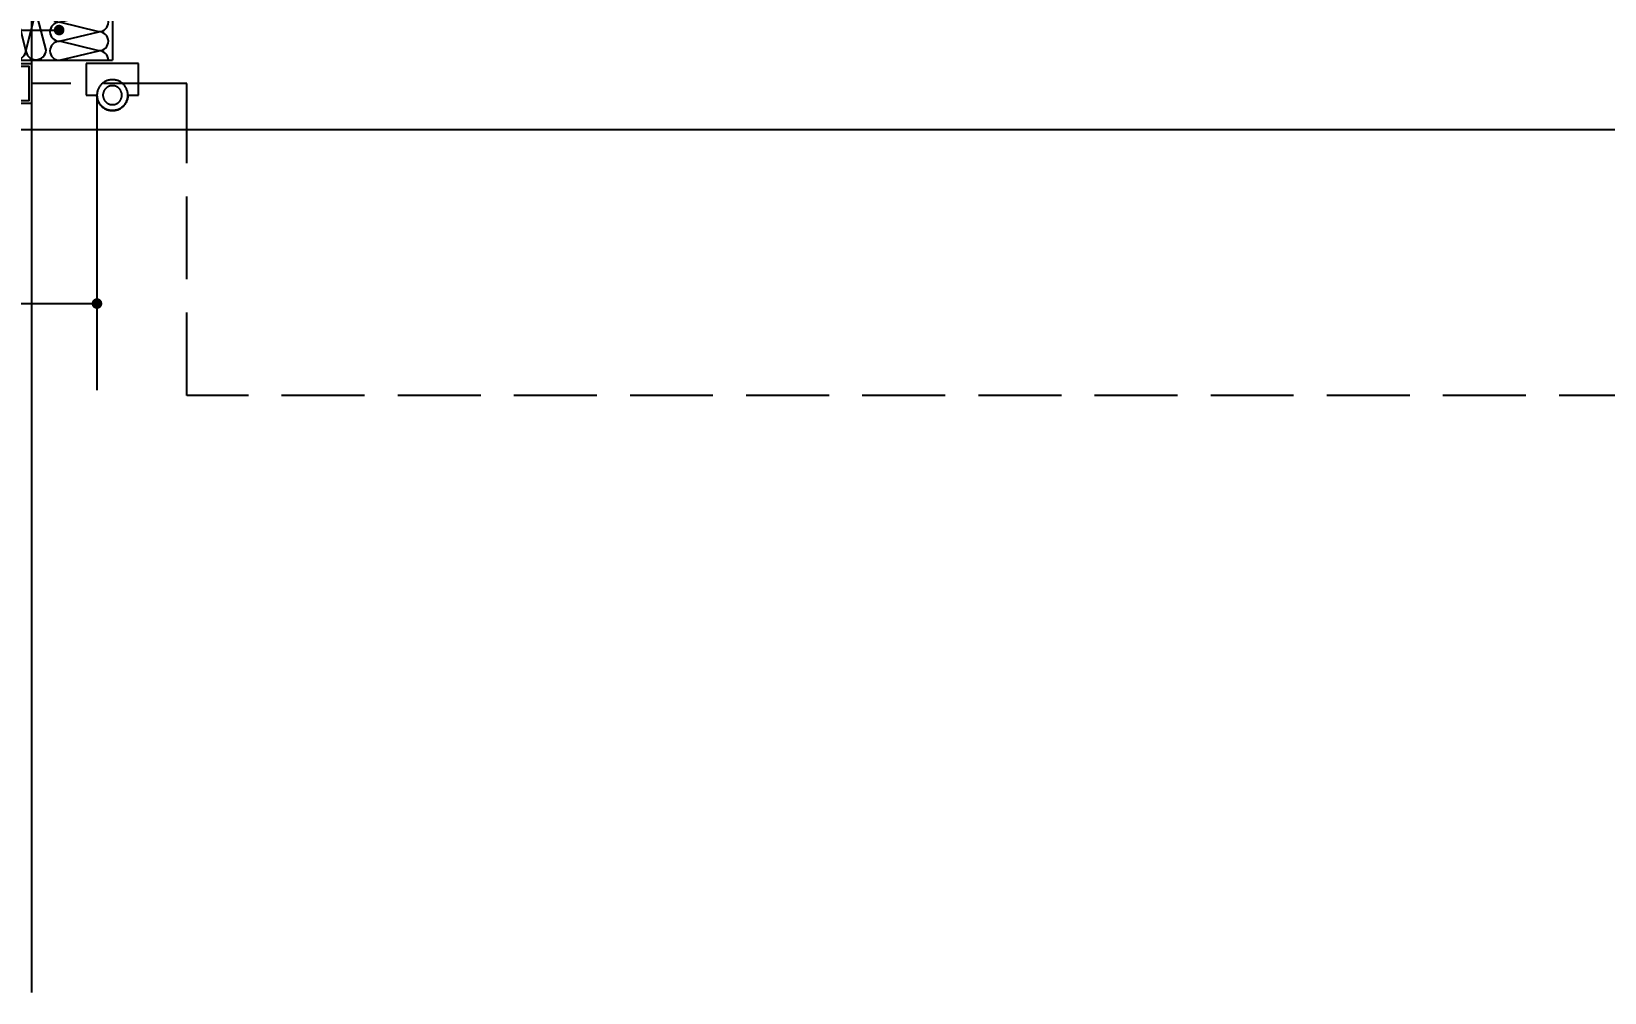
# Model space of a CAD drawing. Extents: x 198753 to 882193, y -399300 to 132460.
# Drawn here: x 357465 to 359836, y -63045 to -61596 of the extents above; entities that cross this region are included whole.
import ezdxf

# ---------------------------------------------------------------- set-up
doc = ezdxf.new("R2010")
doc.units = 0
doc.header["$LTSCALE"] = 1000
doc.header["$MEASUREMENT"] = 0
doc.linetypes.add('DASH', pattern=[0.35, 0.25, -0.1])
doc.linetypes.add('HIDDEN', pattern=[9.525, 6.35, -3.175])
for name, color, linetype in [('00-图签', 7, 'Continuous'), ('01-标注_符号', 200, 'Continuous'), ('02-TEXT_标注', 130, 'Continuous'), ('A-STR-面层', 191, 'Continuous'), ('A-SUR_保温', 222, 'Continuous'), ('A-金属背板', 30, 'Continuous'), ('I-E-家具_活动', 201, 'DASH'), ('钢龙骨', 173, 'Continuous')]:
    doc.layers.add(name, color=color, linetype=linetype)
doc.layers.add('04-不打印_辅助线', color=165, linetype='Continuous', plot=False)
doc.styles.add('_TCH_DIM', font='ROS1', dxfattribs={"width": 0.8, "bigfont": 'JD'})

# ---------------------------------------------------------------- blocks, each defined once
blk = doc.blocks.new('$LinePat$岩棉板')
at = {"color": 0}
for p, q in [((0, -17), (12, -67)), ((12, -67), (24, -17))]:
    blk.add_line(p, q, dxfattribs=at)
for centre, start, end in [((12, -17), 0, 180), ((0, -67), 270, 0), ((24, -67), 180, 270)]:
    blk.add_arc(centre, 12, start, end, dxfattribs=at)
at = {"layer": 'Defpoints'}
blk.add_point((0, 0.1), dxfattribs=at)
at = {"layer": 'Defpoints', "color": 0}
blk.add_point((24, -84), dxfattribs=at)
blk = doc.blocks.new('*U156')
at = {"layer": '01-标注_符号', "const_width": 8}
for points in [[(-4, 520, 1), (4, 520, 1)], [(268.2, 190.2, 1), (276.2, 190.2, 1)], [(215.7, -849.4, 1), (223.7, -849.4, 1)]]:
    blk.add_lwpolyline(points, format="xyb", close=True, dxfattribs=at)
at = {"layer": '01-标注_符号'}
for points in [[(-852.7, 520), (0, 520)], [(-852.7, 190.2), (272.2, 190.2)], [(-850, -849.4), (219.7, -849.4)]]:
    blk.add_lwpolyline(points, dxfattribs=at)
at = {"layer": 'A-SUR_保温'}
blk.add_line((300, 800.2), (300, -895), dxfattribs=at)
blk.add_lwpolyline([(300, 800.2), (200, 800.2), (200, -795), (48, -795), (48, -895), (300, -895)], dxfattribs=at)
at = {"layer": 'A-金属背板'}
blk.add_lwpolyline([(60, 840.2), (70, 840.2), (70, 0), (60, 0)], close=True, dxfattribs=at)
at = {"layer": 'A-SUR_保温', "yscale": 1.188379012465143, "zscale": 1.188379012465143}
for p, xscale, rotation in [((200, 771.5), 1.19717378077196, 90), ((200, 742.7), 1.19717378077196, 90), ((200, 714), 1.19717378077196, 90), ((200, 685.3), 1.19717378077196, 90), ((200, 656.5), 1.19717378077196, 90), ((200, 627.8), 1.19717378077196, 90), ((200, 599.1), 1.19717378077196, 90), ((200, 570.3), 1.19717378077196, 90), ((200, 541.6), 1.19717378077196, 90), ((200, 512.9), 1.19717378077196, 90), ((200, 484.1), 1.19717378077196, 90), ((200, 455.4), 1.19717378077196, 90), ((200, 426.7), 1.19717378077196, 90), ((200, 397.9), 1.19717378077196, 90), ((200, 369.2), 1.19717378077196, 90), ((200, 340.5), 1.19717378077196, 90), ((200, 311.8), 1.19717378077196, 90), ((200, 283), 1.19717378077196, 90), ((200, 254.3), 1.19717378077196, 90), ((200, 225.6), 1.19717378077196, 90), ((200, 196.8), 1.19717378077196, 90), ((200, 168.1), 1.19717378077196, 90), ((200, 139.4), 1.19717378077196, 90), ((200, 110.6), 1.19717378077196, 90), ((200, 81.9), 1.19717378077196, 90), ((200, 53.2), 1.19717378077196, 90), ((200, 24.4), 1.19717378077196, 90), ((200, -4.3), 1.19717378077196, 90), ((200, -33), 1.19717378077196, 90), ((200, -61.8), 1.19717378077196, 90), ((200, -90.5), 1.19717378077196, 90), ((200, -119.2), 1.19717378077196, 90), ((200, -148), 1.19717378077196, 90), ((200, -176.7), 1.19717378077196, 90), ((200, -205.4), 1.19717378077196, 90), ((200, -234.2), 1.19717378077196, 90), ((200, -262.9), 1.19717378077196, 90), ((200, -291.6), 1.19717378077196, 90), ((200, -320.4), 1.19717378077196, 90), ((200, -349.1), 1.19717378077196, 90), ((200, -377.8), 1.19717378077196, 90), ((200, -406.6), 1.19717378077196, 90), ((200, -435.3), 1.19717378077196, 90), ((200, -464), 1.19717378077196, 90), ((200, -492.7), 1.19717378077196, 90), ((200, -521.5), 1.19717378077196, 90), ((200, -550.2), 1.19717378077196, 90), ((200, -578.9), 1.19717378077196, 90), ((200, -607.7), 1.19717378077196, 90), ((200, -636.4), 1.19717378077196, 90), ((200, -665.1), 1.19717378077196, 90), ((200, -693.9), 1.19717378077196, 90), ((200, -722.6), 1.19717378077196, 90), ((200, -751.3), 1.19717378077196, 90), ((200, -780.1), 1.19717378077196, 90), ((200, -808.8), 1.19717378077196, 90), ((78.4, -900), 1.266666665670531, 180), ((108.8, -900), 1.266666665670531, 180), ((139.2, -900), 1.266666665670531, 180), ((169.6, -900), 1.266666665670531, 180), ((200, -900), 1.266666665670531, 180), ((200, -837.5), 1.19717378077196, 90), ((200, -866.3), 1.19717378077196, 90), ((200, -895), 1.19717378077196, 90)]:
    blk.add_blockref('$LinePat$岩棉板', p, dxfattribs=dict(at, xscale=xscale, rotation=rotation))
at = {"layer": '02-TEXT_标注', "style": '_TCH_DIM'}
for s, height, width, p in [('幕墙', 69.46, 0.8, (-852.7, 541)), ('2', 70, 0.64, (-728.5, 541)), ('厚憎水岩棉板', 69.46, 0.8, (-763.1, 212.1)), ('100', 70, 0.64, (-852.7, 212.1)), ('100', 70, 0.64, (-850, -825.5)), ('厚憎水岩棉防火封堵', 69.46, 0.8, (-760.4, -825.5))]:
    blk.add_text(s, height=height, dxfattribs=dict(at, width=width)).set_placement(p)
blk = doc.blocks.new('A$C643B6CAF')
at = {"layer": '钢龙骨'}
for points in [[(0, 28.4), (0, -31.6), (150, -31.6), (150, 28.4)], [(4, 24.4), (4, -27.6), (146, -27.6), (146, 24.4)]]:
    blk.add_lwpolyline(points, close=True, dxfattribs=at)
at = {"layer": '钢龙骨', "const_width": 10}
blk.add_lwpolyline([(0, -1.6), (-28, -1.6)], dxfattribs=at)
blk = doc.blocks.new('*U30')
at = {"layer": '钢龙骨'}
blk.add_lwpolyline([(178, 3300), (178, -2300)], dxfattribs=at)
at = {"layer": '钢龙骨', "xscale": -1, "rotation": 180}
blk.add_blockref('A$C643B6CAF', (28.1, -931.6), dxfattribs=at)
blk = doc.blocks.new('窗帘')
at = {"linetype": 'HIDDEN', "ltscale": 3}
blk.add_line((23.3, -47.5), (23.3, -491.9), dxfattribs=at)
blk.add_lwpolyline([(-23.3, -47.5), (-39.5, -47.5), (-39.5, 0), (39.5, 0), (39.5, -47.5), (23.3, -47.5)])
for radius in [23.3, 14.3]:
    blk.add_circle((0, -47.5), radius)
blk.add_arc((0, -47.5), 23.3, 180, 0)

msp = doc.modelspace()

# ---------------------------------------------------------------- linework, layer by layer
at = {"layer": '01-标注_符号'}
msp.add_lwpolyline([(356434.6, -62006.5), (357563.9, -62006.5)], dxfattribs=at)
at = {"layer": '01-标注_符号', "const_width": 8}
msp.add_lwpolyline([(357559.9, -62006.5, 1), (357567.9, -62006.5, 1)], format="xyb", close=True, dxfattribs=at)
at = {"layer": '04-不打印_辅助线', "color": 251}
msp.add_line((418057.9, -61744.9), (338573.5, -61744.9), dxfattribs=at)
at = {"layer": 'A-STR-面层', "linetype": 'DASH', "ltscale": 0.5}
msp.add_lwpolyline([(362647.2, -59585.1), (362692.2, -59585.1), (362692.2, -60694.9), (362692.2, -60694.9), (362692.2, -62144.9), (357699.4, -62144.9), (357699.4, -61674.9), (357465.3, -61674.9)], dxfattribs=at)

# ---------------------------------------------------------------- block references
msp.add_blockref('*U156', (357287.2, -60744.9))
at = {"layer": '00-图签'}
msp.add_blockref('*U30', (357287.2, -60744.9), dxfattribs=at)
at = {"layer": 'I-E-家具_活动', "xscale": -1}
msp.add_blockref('窗帘', (357587.2, -61644.9), dxfattribs=at)

doc.saveas('drawing.dxf')
